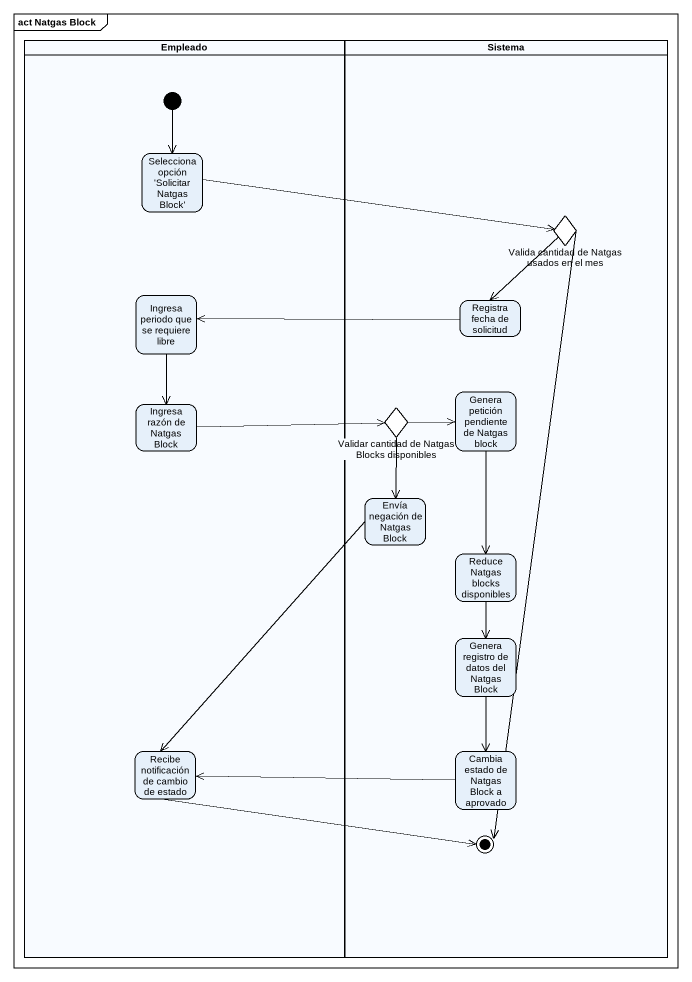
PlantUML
@startuml
mainframe act Natgas Block
hide empty description
state Empleado <<partition>> {
  state "Selecciona opción 'Solicitar Natgas Block'" as Selecciona_opción_Solicitar
  state "Ingresa periodo que se requiere libre" as Ingresa_periodo_que_se
  state "Ingresa razón de Natgas Block" as Ingresa_razón_de_Natgas
  state "Recibe notificación de cambio de estado" as Recibe_notificación_de
  [*] --> Selecciona_opción_Solicitar
}
state Sistema <<partition>> {
  state "Valida cantidad de Natgas usados en el mes" as Valida_cantidad_de_Natgas <<choice>>
  state "Registra fecha de solicitud" as Registra_fecha_de_solicitud
  state "Genera petición pendiente de Natgas block" as Genera_petición_pendiente
  state "Validar cantidad de Natgas Blocks disponibles" as Validar_cantidad_de_Natgas <<choice>>
  state "Envía negación de Natgas Block" as Envía_negación_de_Natgas
  state "Reduce Natgas blocks disponibles" as Reduce_Natgas_blocks
  state "Genera registro de datos del Natgas Block" as Genera_registro_de_datos
  state "Cambia estado de Natgas Block a aprovado" as Cambia_estado_de_Natgas
  state final1 <<end>>
}
Selecciona_opción_Solicitar -right-> Valida_cantidad_de_Natgas
Valida_cantidad_de_Natgas --> Registra_fecha_de_solicitud
Valida_cantidad_de_Natgas --> final1
Ingresa_periodo_que_se --> Ingresa_razón_de_Natgas
Registra_fecha_de_solicitud -left-> Ingresa_periodo_que_se
Ingresa_razón_de_Natgas -right-> Validar_cantidad_de_Natgas
Genera_petición_pendiente --> Reduce_Natgas_blocks
Validar_cantidad_de_Natgas -right-> Genera_petición_pendiente
Validar_cantidad_de_Natgas --> Envía_negación_de_Natgas
Envía_negación_de_Natgas --> Recibe_notificación_de
Reduce_Natgas_blocks --> Genera_registro_de_datos
Genera_registro_de_datos --> Cambia_estado_de_Natgas
Recibe_notificación_de -right-> final1
Cambia_estado_de_Natgas -left-> Recibe_notificación_de
@enduml
